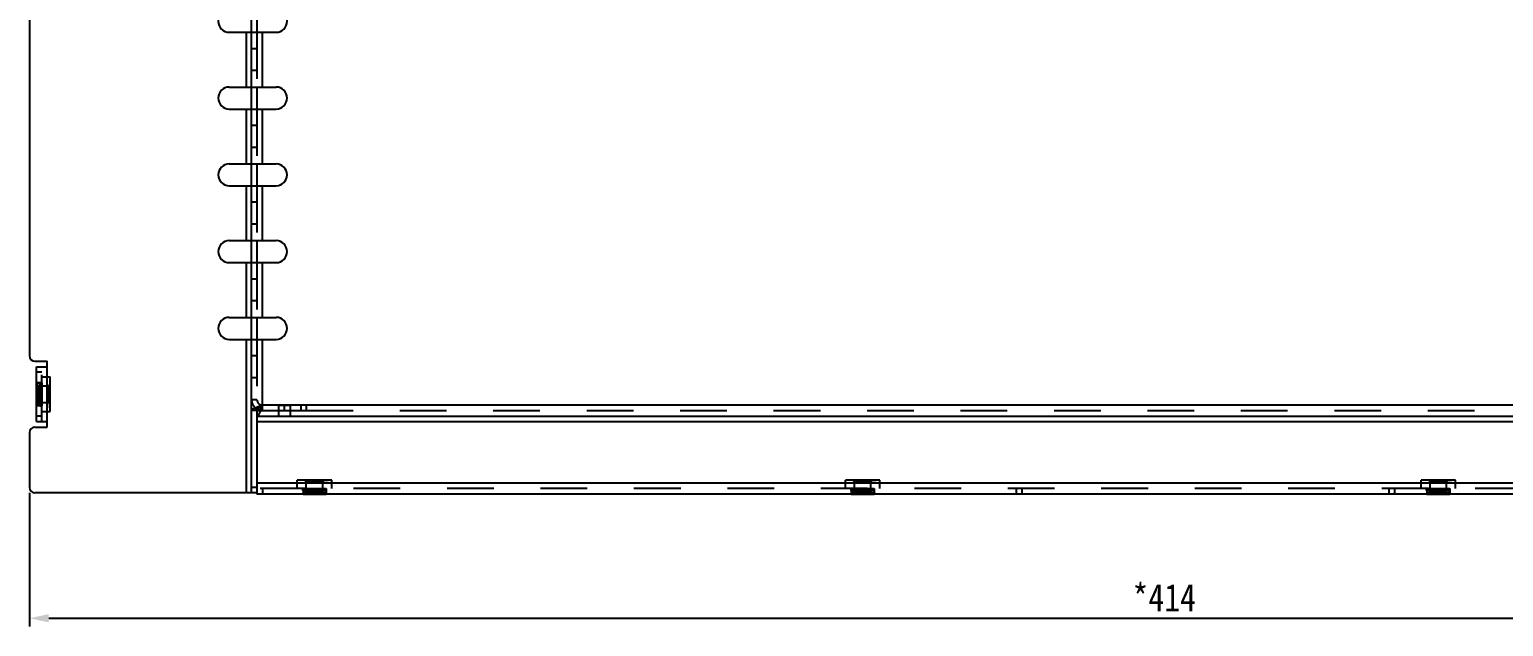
# Model space of a CAD drawing. Header units: millimetres. Extents: x 0 to 8948, y -1340 to 1100.
# Drawn here: x 4732.9 to 5001.9, y -889.7 to -780.8 of the extents above; entities that cross this region are included whole.
import ezdxf

# ---------------------------------------------------------------- set-up
doc = ezdxf.new("R2010")
doc.units = ezdxf.units.MM
doc.header["$LTSCALE"] = 85.25
doc.header["$PDMODE"] = 3
doc.header["$PDSIZE"] = 8
doc.linetypes.add('HIDDEN', pattern=[0.2, 0.1, -0.1])
doc.layers.get('0').update_dxf_attribs({"linetype": 'CONTINUOUS'})
doc.layers.get('Defpoints').update_dxf_attribs({"linetype": 'CONTINUOUS'})
doc.layers.add('02___PRT_ALL_AXES', color=7, linetype='CONTINUOUS')
doc.layers.add('DEFAULT_2', color=8, linetype='HIDDEN')
doc.styles.get("Standard").update_dxf_attribs({"font": 'txt', "width": 0.85})
doc.dimstyles.new('DIMSTYLE_1', dxfattribs={"dimtxt": 5, "dimasz": 3.5, "dimexe": 1.5, "dimexo": 1, "dimgap": 1.25, "dimtad": 1, "dimdsep": 46, "dimtxsty": 'Standard', "dimblk": '_FILLED', "dimblk1": '_FILLED', "dimblk2": '_FILLED', "dimcen": 0.09, "dimadec": 0, "dimazin": 0, "dimtp": 0.01, "dimtm": 0.01, "dimtfac": 1, "dimtofl": 0, "dimtmove": 0, "dimatfit": 3, "dimldrblk": '_FILLED', "dimfxl": 0, "dimtolj": 1, "dimarcsym": 0})

# ---------------------------------------------------------------- blocks, each defined once
blk = doc.blocks.new('_FILLED')
at = {"color": 0, "linetype": 'ByBlock'}
blk.add_solid([(0, 0), (-1, 0.214), (-1, -0.214)], dxfattribs=at)
blk = doc.blocks.new('*D89')
at = {"color": 0, "linetype": 'Continuous', "lineweight": -2, "transparency": 16777216}
for p, q in [((4732.95, -865.33), (4732.95, -889.68)), ((5146.95, -866.83), (5146.95, -889.68)), ((4736.45, -888.18), (5143.45, -888.18))]:
    blk.add_line(p, q, dxfattribs=at)
at = {"layer": 'Defpoints', "color": 0, "linetype": 'Continuous', "transparency": 16777216}
for p in [(4732.95, -864.33), (5146.95, -865.83), (5146.95, -888.18)]:
    blk.add_point(p, dxfattribs=at)
at = {"color": 0, "linetype": 'Continuous', "lineweight": -2, "transparency": 16777216, "xscale": 3.5, "yscale": 3.5, "zscale": 3.5, "rotation": 180}
blk.add_blockref('_FILLED', (4732.95, -888.18), dxfattribs=at)
at = {"color": 0, "linetype": 'Continuous', "lineweight": -2, "transparency": 16777216, "xscale": 3.5, "yscale": 3.5, "zscale": 3.5}
blk.add_blockref('_FILLED', (5146.95, -888.18), dxfattribs=at)
at = {"color": 0, "linetype": 'Continuous', "transparency": 16777216, "insert": (4939.95, -881.93), "char_height": 5, "width": 17, "attachment_point": 2}
blk.add_mtext('\\A1;*414', dxfattribs=at)

msp = doc.modelspace()

# ---------------------------------------------------------------- linework, layer by layer
at = {"color": 3, "linetype": 'Continuous'}
for p, q in [((4773.448, -865.329), (4773.448, -627.329)), ((4732.948, -744.329), (4732.948, -840.329)), ((4769.389, -781.329), (4777.948, -781.329)), ((4772.448, -781.329), (4772.448, -791.329)), ((4775.448, -791.329), (4775.448, -781.329)), ((4769.389, -791.329), (4777.948, -791.329)), ((4769.389, -795.329), (4777.948, -795.329)), ((4772.448, -795.329), (4772.448, -805.329)), ((4775.448, -805.329), (4775.448, -795.329)), ((4769.389, -805.329), (4777.948, -805.329)), ((4769.389, -809.329), (4777.948, -809.329)), ((4772.448, -809.329), (4772.448, -819.329)), ((4775.448, -819.329), (4775.448, -809.329)), ((4769.389, -819.329), (4777.948, -819.329)), ((4769.389, -823.329), (4777.948, -823.329)), ((4772.448, -823.329), (4772.448, -833.329)), ((4775.448, -833.329), (4775.448, -823.329)), ((4769.389, -833.329), (4777.948, -833.329)), ((4769.389, -837.329), (4777.948, -837.329)), ((4772.448, -837.329), (4772.448, -865.329)), ((4775.448, -849.329), (4775.448, -837.329)), ((4733.948, -841.329), (4736.198, -841.329)), ((4736.198, -853.329), (4736.198, -841.329)), ((4734.198, -852.329), (4734.198, -842.329)), ((4734.198, -842.329), (4736.198, -842.329)), ((5089.448, -849.329), (4775.448, -849.329)), ((4734.198, -852.329), (4736.198, -852.329)), ((4774.448, -851.329), (4774.448, -863.529)), ((4774.448, -851.329), (5090.448, -851.329)), ((4774.448, -852.329), (5140.948, -852.329)), ((4732.948, -854.329), (4732.948, -864.329)), ((4733.948, -853.329), (4736.198, -853.329)), ((4773.448, -865.329), (4733.948, -865.329)), ((5090.448, -863.529), (4774.448, -863.529)), ((4774.448, -865.329), (4774.448, -865.529)), ((5090.448, -865.529), (4774.448, -865.529))]:
    msp.add_line(p, q, dxfattribs=at)
at = {"color": 7, "linetype": 'Continuous'}
for p, q in [((4774.448, -777.329), (4774.448, -781.329)), ((4774.448, -791.329), (4774.448, -795.329)), ((4774.448, -805.329), (4774.448, -809.329)), ((4774.448, -819.329), (4774.448, -823.329)), ((4774.448, -833.329), (4774.448, -837.329)), ((4774.448, -850.329), (4773.448, -850.329)), ((4774.448, -850.329), (4774.448, -851.329)), ((4774.448, -864.329), (4773.448, -864.329)), ((4774.448, -865.329), (4773.448, -865.329)), ((4774.448, -863.529), (4774.448, -865.329))]:
    msp.add_line(p, q, dxfattribs=at)
at = {"color": 3, "linetype": 'Continuous'}
for centre, radius, start, end in [((4769.389, -779.329), 2, 90, 270), ((4777.948, -779.329), 2, 270, 90), ((4769.389, -793.329), 2, 90, 270), ((4777.948, -793.329), 2, 270, 90), ((4769.389, -807.329), 2, 90, 270), ((4777.948, -807.329), 2, 270, 90), ((4769.389, -821.329), 2, 90, 270), ((4777.948, -821.329), 2, 270, 90), ((4769.389, -835.329), 2, 90, 270), ((4777.948, -835.329), 2, 270, 90), ((4733.948, -840.329), 1, 180, 270), ((4775.448, -848.329), 2, 242.28559, 250.01104), ((4733.948, -854.329), 1, 90, 180), ((4733.948, -864.329), 1, 180, 270)]:
    msp.add_arc(centre, radius, start, end, dxfattribs=at)
for points in [[(4773.448, -850.329), (4773.448, -850.232), (4773.579, -850.08), (4773.797, -849.943), (4774.158, -849.765), (4774.715, -849.563), (4775.192, -849.411), (4775.448, -849.329)], [(4774.448, -851.329), (4774.545, -851.329), (4774.698, -851.198), (4774.835, -850.98), (4775.013, -850.619), (4775.214, -850.062), (4775.366, -849.585), (4775.448, -849.329)]]:
    msp.add_open_spline(points, degree=3, knots=[0, 0, 0, 0, 0.1275582, 0.2247905, 0.3461005, 0.6491201, 1, 1, 1, 1], dxfattribs=at)
at = {"color": 7, "linetype": 'Continuous'}
for points in [[(4774.448, -850.329), (4774.448, -850.136), (4774.694, -849.844), (4775.073, -849.569), (4775.319, -849.411), (4775.448, -849.329)], [(4774.448, -850.329), (4774.641, -850.329), (4774.933, -850.084), (4775.209, -849.704), (4775.366, -849.458), (4775.448, -849.329)]]:
    msp.add_open_spline(points, degree=3, knots=[0, 0, 0, 0, 0.4006962, 0.6839153, 1, 1, 1, 1], dxfattribs=at)
at = {"layer": '02___PRT_ALL_AXES', "color": 8, "linetype": 'HIDDEN'}
for p, q in [((4734.198, -845.229), (4734.198, -849.429)), ((4735.198, -845.229), (4734.198, -845.229)), ((4735.198, -845.229), (4735.198, -849.429)), ((4735.198, -849.429), (4734.198, -849.429)), ((4778.398, -849.329), (4778.398, -851.329)), ((4778.398, -849.329), (4780.498, -849.329)), ((4779.448, -850.329), (4779.448, -849.329)), ((4780.498, -849.329), (4780.498, -851.329)), ((4778.398, -850.329), (4780.498, -850.329)), ((4778.398, -851.329), (4780.498, -851.329)), ((4782.848, -864.529), (4782.848, -865.529)), ((4782.848, -864.529), (4787.048, -864.529)), ((4782.848, -865.529), (4787.048, -865.529)), ((4787.048, -864.529), (4787.048, -865.529)), ((4882.848, -864.529), (4887.048, -864.529)), ((4882.848, -864.529), (4882.848, -865.529)), ((4882.848, -865.529), (4887.048, -865.529)), ((4887.048, -864.529), (4887.048, -865.529)), ((4987.848, -864.529), (4992.048, -864.529)), ((4987.848, -864.529), (4987.848, -865.529)), ((4987.848, -865.529), (4992.048, -865.529)), ((4992.048, -864.529), (4992.048, -865.529))]:
    msp.add_line(p, q, dxfattribs=at)
at = {"layer": 'DEFAULT_2', "color": 8, "linetype": 'HIDDEN'}
for p, q in [((4774.448, -781.329), (4774.448, -791.329)), ((4774.448, -784.329), (4773.448, -784.329)), ((4774.448, -788.329), (4773.448, -788.329)), ((4774.448, -795.329), (4774.448, -805.329)), ((4774.448, -798.329), (4773.448, -798.329)), ((4774.448, -802.329), (4773.448, -802.329)), ((4774.448, -809.329), (4774.448, -819.329)), ((4774.448, -812.329), (4773.448, -812.329)), ((4774.448, -816.329), (4773.448, -816.329)), ((4774.448, -823.329), (4774.448, -833.329)), ((4774.448, -826.329), (4773.448, -826.329)), ((4774.448, -830.329), (4773.448, -830.329)), ((4774.448, -837.329), (4774.448, -850.329)), ((4774.448, -840.329), (4773.448, -840.329)), ((4735.198, -843.329), (4734.198, -843.329)), ((4735.198, -852.329), (4735.198, -842.329)), ((4735.198, -844.179), (4736.698, -844.179)), ((4736.698, -850.479), (4736.698, -844.18)), ((4774.448, -844.329), (4773.448, -844.329)), ((4734.228, -845.204), (4734.328, -845.204)), ((4734.228, -845.205), (4734.228, -849.454)), ((4734.528, -845.829), (4734.228, -845.529)), ((4734.328, -845.204), (4734.328, -849.454)), ((4734.818, -845.43), (4734.328, -845.204)), ((4734.528, -845.829), (4734.528, -848.829)), ((4734.528, -845.829), (4736.398, -845.829)), ((4734.818, -845.204), (4735.198, -845.204)), ((4734.818, -845.205), (4734.818, -849.454)), ((4736.398, -845.829), (4736.698, -845.529)), ((4736.398, -845.829), (4736.398, -848.829)), ((4734.528, -848.829), (4734.228, -849.129)), ((4734.228, -849.454), (4734.328, -849.454)), ((4734.818, -849.229), (4734.328, -849.454)), ((4734.528, -848.829), (4736.398, -848.829)), ((4734.818, -849.454), (4735.198, -849.454)), ((4736.398, -848.829), (4736.698, -849.129)), ((4736.678, -847.774), (4736.678, -847.393)), ((4736.698, -847.393), (4736.678, -847.393)), ((4736.678, -847.394), (4736.698, -847.394)), ((4736.678, -847.421), (4736.698, -847.421)), ((4736.698, -847.426), (4736.678, -847.426)), ((4736.678, -847.432), (4736.698, -847.432)), ((4736.678, -847.434), (4736.698, -847.434)), ((4736.678, -847.44), (4736.698, -847.44)), ((4736.698, -847.44), (4736.678, -847.44)), ((4736.678, -847.466), (4736.698, -847.466)), ((4736.678, -847.472), (4736.698, -847.472)), ((4736.678, -847.5), (4736.698, -847.5)), ((4736.678, -847.545), (4736.698, -847.545)), ((4736.678, -847.557), (4736.698, -847.557)), ((4736.678, -847.581), (4736.698, -847.581)), ((4736.678, -847.59), (4736.698, -847.59)), ((4736.678, -847.591), (4736.698, -847.591)), ((4736.678, -847.607), (4736.698, -847.607)), ((4736.678, -847.685), (4736.698, -847.685)), ((4736.678, -847.688), (4736.698, -847.688)), ((4736.698, -847.692), (4736.678, -847.692)), ((4736.678, -847.693), (4736.698, -847.693)), ((4736.678, -847.7), (4736.698, -847.7)), ((4736.678, -847.722), (4736.698, -847.722)), ((4736.678, -847.722), (4736.698, -847.722)), ((4736.678, -847.723), (4736.698, -847.723)), ((4736.678, -847.733), (4736.698, -847.733)), ((4736.678, -847.773), (4736.698, -847.773)), ((4736.678, -847.774), (4736.698, -847.774)), ((4736.678, -849.805), (4736.678, -847.914)), ((4736.678, -847.914), (4736.698, -847.914)), ((4736.678, -847.925), (4736.698, -847.925)), ((4736.678, -848.084), (4736.698, -848.084)), ((4736.678, -848.092), (4736.698, -848.092)), ((4736.678, -848.12), (4736.698, -848.12)), ((4736.678, -848.131), (4736.698, -848.131)), ((4736.678, -848.161), (4736.698, -848.161)), ((4736.678, -848.168), (4736.698, -848.168)), ((4736.678, -848.196), (4736.698, -848.196)), ((4736.698, -848.231), (4736.678, -848.231)), ((4736.678, -848.36), (4736.698, -848.36)), ((4736.698, -848.367), (4736.678, -848.367)), ((4736.678, -848.398), (4736.698, -848.398)), ((4736.698, -848.416), (4736.678, -848.416)), ((4736.678, -848.426), (4736.698, -848.426)), ((4736.678, -848.438), (4736.698, -848.438)), ((4736.678, -848.467), (4736.698, -848.467)), ((4736.698, -848.485), (4736.678, -848.485)), ((4736.678, -848.561), (4736.698, -848.561)), ((4736.678, -848.561), (4736.698, -848.561)), ((4736.678, -848.569), (4736.698, -848.569)), ((4736.678, -848.598), (4736.698, -848.598)), ((4736.678, -848.636), (4736.698, -848.636)), ((4736.678, -848.639), (4736.698, -848.639)), ((4736.698, -848.649), (4736.678, -848.649)), ((4736.678, -848.65), (4736.698, -848.65)), ((4736.698, -848.661), (4736.678, -848.661)), ((4736.678, -848.673), (4736.698, -848.673)), ((4736.678, -848.683), (4736.698, -848.683)), ((4736.698, -848.707), (4736.678, -848.707)), ((4736.678, -848.715), (4736.698, -848.715)), ((4736.678, -848.774), (4736.698, -848.774)), ((4736.698, -848.781), (4736.678, -848.781)), ((4736.678, -848.815), (4736.698, -848.815)), ((4736.678, -848.816), (4736.698, -848.816)), ((4736.698, -848.817), (4736.678, -848.817)), ((4736.678, -848.831), (4736.698, -848.831)), ((4736.678, -848.843), (4736.698, -848.843)), ((4736.698, -848.845), (4736.678, -848.845)), ((4736.678, -848.846), (4736.698, -848.846)), ((4736.678, -848.856), (4736.698, -848.856)), ((4736.698, -848.86), (4736.678, -848.86)), ((4736.678, -848.874), (4736.698, -848.874)), ((4736.678, -848.876), (4736.698, -848.876)), ((4736.678, -848.891), (4736.698, -848.891)), ((4736.678, -848.897), (4736.698, -848.897)), ((4736.698, -848.922), (4736.678, -848.922)), ((4736.678, -848.934), (4736.698, -848.934)), ((4736.678, -848.935), (4736.698, -848.935)), ((4736.678, -848.996), (4736.698, -848.996)), ((4736.678, -848.997), (4736.698, -848.997)), ((4736.678, -849.004), (4736.698, -849.004)), ((4736.678, -849.006), (4736.698, -849.006)), ((4736.678, -849.019), (4736.698, -849.019)), ((4736.678, -849.021), (4736.698, -849.021)), ((4736.678, -849.024), (4736.698, -849.024)), ((4736.698, -849.038), (4736.678, -849.038)), ((4736.678, -849.04), (4736.698, -849.04)), ((4736.678, -849.042), (4736.698, -849.042)), ((4736.678, -849.044), (4736.698, -849.044)), ((4736.678, -849.062), (4736.698, -849.062)), ((4736.678, -849.129), (4736.698, -849.129)), ((4736.678, -849.136), (4736.698, -849.136)), ((4736.678, -849.138), (4736.698, -849.138)), ((4736.678, -849.142), (4736.698, -849.142)), ((4736.678, -849.171), (4736.698, -849.171)), ((4736.678, -849.184), (4736.698, -849.184)), ((4736.678, -849.228), (4736.698, -849.228)), ((4736.698, -849.23), (4736.678, -849.23)), ((4736.678, -849.241), (4736.698, -849.241)), ((4736.678, -849.252), (4736.698, -849.252)), ((4736.678, -849.258), (4736.698, -849.258)), ((4736.678, -849.259), (4736.698, -849.259)), ((4736.678, -849.285), (4736.698, -849.285)), ((4736.678, -849.288), (4736.698, -849.288)), ((4736.678, -849.289), (4736.698, -849.289)), ((4736.678, -849.308), (4736.698, -849.308)), ((4736.678, -849.321), (4736.698, -849.321)), ((4736.678, -849.329), (4736.698, -849.329)), ((4736.678, -849.363), (4736.698, -849.363)), ((4736.678, -849.443), (4736.698, -849.443)), ((4736.678, -849.477), (4736.698, -849.477)), ((4736.698, -849.7), (4736.678, -849.7)), ((4736.678, -849.71), (4736.698, -849.71)), ((4736.678, -849.721), (4736.698, -849.721)), ((4736.678, -849.722), (4736.698, -849.722)), ((4736.698, -849.723), (4736.678, -849.723)), ((4736.678, -849.723), (4736.698, -849.723)), ((4774.448, -848.329), (4773.448, -848.329)), ((4775.448, -850.329), (4775.448, -849.329)), ((4782.448, -849.329), (4782.448, -850.329)), ((4783.448, -849.329), (4783.448, -850.329)), ((4735.198, -851.329), (4734.198, -851.329)), ((4735.198, -850.479), (4736.698, -850.479)), ((4736.678, -849.762), (4736.698, -849.762)), ((4736.698, -849.769), (4736.678, -849.769)), ((4736.678, -849.792), (4736.698, -849.792)), ((4736.678, -849.805), (4736.698, -849.805)), ((4774.448, -850.329), (4775.448, -850.329)), ((4775.448, -850.329), (4783.448, -850.329)), ((4783.448, -850.329), (5081.448, -850.329)), ((4781.798, -864.529), (4781.798, -863.029)), ((4788.098, -863.029), (4781.798, -863.029)), ((4783.448, -863.329), (4783.148, -863.029)), ((4785.011, -863.029), (4785.011, -863.049)), ((4785.392, -863.049), (4785.011, -863.049)), ((4785.012, -863.049), (4785.012, -863.029)), ((4785.039, -863.049), (4785.039, -863.029)), ((4785.044, -863.029), (4785.044, -863.049)), ((4785.05, -863.049), (4785.05, -863.029)), ((4785.052, -863.049), (4785.052, -863.029)), ((4785.058, -863.029), (4785.058, -863.049)), ((4785.058, -863.049), (4785.058, -863.029)), ((4785.084, -863.049), (4785.084, -863.029)), ((4785.091, -863.049), (4785.091, -863.029)), ((4785.118, -863.049), (4785.118, -863.029)), ((4785.163, -863.049), (4785.163, -863.029)), ((4785.175, -863.049), (4785.175, -863.029)), ((4785.199, -863.049), (4785.199, -863.029)), ((4785.208, -863.049), (4785.208, -863.029)), ((4785.209, -863.049), (4785.209, -863.029)), ((4785.225, -863.049), (4785.225, -863.029)), ((4785.303, -863.049), (4785.303, -863.029)), ((4785.306, -863.049), (4785.306, -863.029)), ((4785.311, -863.029), (4785.311, -863.049)), ((4785.311, -863.049), (4785.311, -863.029)), ((4785.318, -863.049), (4785.318, -863.029)), ((4785.34, -863.049), (4785.34, -863.029)), ((4785.34, -863.049), (4785.34, -863.029)), ((4785.341, -863.049), (4785.341, -863.029)), ((4785.351, -863.049), (4785.351, -863.029)), ((4785.391, -863.049), (4785.391, -863.029)), ((4785.392, -863.049), (4785.392, -863.029)), ((4785.532, -863.049), (4785.532, -863.029)), ((4787.423, -863.049), (4785.532, -863.049)), ((4785.543, -863.049), (4785.543, -863.029)), ((4785.703, -863.049), (4785.703, -863.029)), ((4785.71, -863.049), (4785.71, -863.029)), ((4785.738, -863.049), (4785.738, -863.029)), ((4785.75, -863.049), (4785.75, -863.029)), ((4785.779, -863.049), (4785.779, -863.029)), ((4785.786, -863.049), (4785.786, -863.029)), ((4785.814, -863.049), (4785.814, -863.029)), ((4785.849, -863.029), (4785.849, -863.049)), ((4785.978, -863.049), (4785.978, -863.029)), ((4785.986, -863.029), (4785.986, -863.049)), ((4786.016, -863.049), (4786.016, -863.029)), ((4786.034, -863.029), (4786.034, -863.049)), ((4786.044, -863.049), (4786.044, -863.029)), ((4786.057, -863.049), (4786.057, -863.029)), ((4786.085, -863.049), (4786.085, -863.029)), ((4786.103, -863.029), (4786.103, -863.049)), ((4786.179, -863.049), (4786.179, -863.029)), ((4786.18, -863.049), (4786.18, -863.029)), ((4786.187, -863.049), (4786.187, -863.029)), ((4786.216, -863.049), (4786.216, -863.029)), ((4786.255, -863.049), (4786.255, -863.029)), ((4786.257, -863.049), (4786.257, -863.029)), ((4786.267, -863.029), (4786.267, -863.049)), ((4786.268, -863.049), (4786.268, -863.029)), ((4786.279, -863.029), (4786.279, -863.049)), ((4786.291, -863.049), (4786.291, -863.029)), ((4786.302, -863.049), (4786.302, -863.029)), ((4786.326, -863.029), (4786.326, -863.049)), ((4786.333, -863.049), (4786.333, -863.029)), ((4786.392, -863.049), (4786.392, -863.029)), ((4786.4, -863.029), (4786.4, -863.049)), ((4786.433, -863.049), (4786.433, -863.029)), ((4786.434, -863.029), (4786.434, -863.049)), ((4786.435, -863.029), (4786.435, -863.049)), ((4786.448, -863.329), (4786.748, -863.029)), ((4786.449, -863.049), (4786.449, -863.029)), ((4786.461, -863.049), (4786.461, -863.029)), ((4786.464, -863.029), (4786.464, -863.049)), ((4786.465, -863.049), (4786.465, -863.029)), ((4786.474, -863.049), (4786.474, -863.029)), ((4786.479, -863.029), (4786.479, -863.049)), ((4786.492, -863.049), (4786.492, -863.029)), ((4786.494, -863.049), (4786.494, -863.029)), ((4786.51, -863.049), (4786.51, -863.029)), ((4786.516, -863.049), (4786.516, -863.029)), ((4786.541, -863.029), (4786.541, -863.049)), ((4786.552, -863.049), (4786.552, -863.029)), ((4786.553, -863.049), (4786.553, -863.029)), ((4786.614, -863.049), (4786.614, -863.029)), ((4786.615, -863.049), (4786.615, -863.029)), ((4786.622, -863.049), (4786.622, -863.029)), ((4786.624, -863.049), (4786.624, -863.029)), ((4786.637, -863.029), (4786.637, -863.049)), ((4786.64, -863.049), (4786.64, -863.029)), ((4786.643, -863.049), (4786.643, -863.029)), ((4786.657, -863.029), (4786.657, -863.049)), ((4786.658, -863.049), (4786.658, -863.029)), ((4786.66, -863.049), (4786.66, -863.029)), ((4786.662, -863.049), (4786.662, -863.029)), ((4786.68, -863.049), (4786.68, -863.029)), ((4786.747, -863.029), (4786.747, -863.049)), ((4786.754, -863.029), (4786.754, -863.049)), ((4786.756, -863.049), (4786.756, -863.029)), ((4786.76, -863.049), (4786.76, -863.029)), ((4786.79, -863.049), (4786.79, -863.029)), ((4786.802, -863.049), (4786.802, -863.029)), ((4786.847, -863.049), (4786.847, -863.029)), ((4786.848, -863.029), (4786.848, -863.049)), ((4786.859, -863.049), (4786.859, -863.029)), ((4786.87, -863.049), (4786.87, -863.029)), ((4786.876, -863.049), (4786.876, -863.029)), ((4786.877, -863.049), (4786.877, -863.029)), ((4786.904, -863.049), (4786.904, -863.029)), ((4786.906, -863.049), (4786.906, -863.029)), ((4786.907, -863.049), (4786.907, -863.029)), ((4786.927, -863.049), (4786.927, -863.029)), ((4786.939, -863.049), (4786.939, -863.029)), ((4786.948, -863.049), (4786.948, -863.029)), ((4786.981, -863.049), (4786.981, -863.029)), ((4787.062, -863.049), (4787.062, -863.029)), ((4787.095, -863.049), (4787.095, -863.029)), ((4787.318, -863.029), (4787.318, -863.049)), ((4787.328, -863.049), (4787.328, -863.029)), ((4787.339, -863.049), (4787.339, -863.029)), ((4787.34, -863.049), (4787.34, -863.029)), ((4787.341, -863.049), (4787.341, -863.029)), ((4787.342, -863.029), (4787.342, -863.049)), ((4787.38, -863.049), (4787.38, -863.029)), ((4787.387, -863.029), (4787.387, -863.049)), ((4787.41, -863.049), (4787.41, -863.029)), ((4787.423, -863.049), (4787.423, -863.029)), ((4788.098, -864.529), (4788.098, -863.029)), ((4888.098, -863.029), (4881.798, -863.029)), ((4881.798, -864.529), (4881.798, -863.029)), ((4883.448, -863.329), (4883.148, -863.029)), ((4885.011, -863.029), (4885.011, -863.049)), ((4885.392, -863.049), (4885.011, -863.049)), ((4885.012, -863.049), (4885.012, -863.029)), ((4885.039, -863.049), (4885.039, -863.029)), ((4885.044, -863.029), (4885.044, -863.049)), ((4885.05, -863.049), (4885.05, -863.029)), ((4885.052, -863.049), (4885.052, -863.029)), ((4885.058, -863.029), (4885.058, -863.049)), ((4885.058, -863.049), (4885.058, -863.029)), ((4885.084, -863.049), (4885.084, -863.029)), ((4885.091, -863.049), (4885.091, -863.029)), ((4885.118, -863.049), (4885.118, -863.029)), ((4885.163, -863.049), (4885.163, -863.029)), ((4885.175, -863.049), (4885.175, -863.029)), ((4885.199, -863.049), (4885.199, -863.029)), ((4885.208, -863.049), (4885.208, -863.029)), ((4885.209, -863.049), (4885.209, -863.029)), ((4885.225, -863.049), (4885.225, -863.029)), ((4885.303, -863.049), (4885.303, -863.029)), ((4885.306, -863.049), (4885.306, -863.029)), ((4885.311, -863.029), (4885.311, -863.049)), ((4885.311, -863.049), (4885.311, -863.029)), ((4885.318, -863.049), (4885.318, -863.029)), ((4885.34, -863.049), (4885.34, -863.029)), ((4885.34, -863.049), (4885.34, -863.029)), ((4885.341, -863.049), (4885.341, -863.029)), ((4885.351, -863.049), (4885.351, -863.029)), ((4885.391, -863.049), (4885.391, -863.029)), ((4885.392, -863.049), (4885.392, -863.029)), ((4885.532, -863.049), (4885.532, -863.029)), ((4887.423, -863.049), (4885.532, -863.049)), ((4885.543, -863.049), (4885.543, -863.029)), ((4885.703, -863.049), (4885.703, -863.029)), ((4885.71, -863.049), (4885.71, -863.029)), ((4885.738, -863.049), (4885.738, -863.029)), ((4885.75, -863.049), (4885.75, -863.029)), ((4885.779, -863.049), (4885.779, -863.029)), ((4885.786, -863.049), (4885.786, -863.029)), ((4885.814, -863.049), (4885.814, -863.029)), ((4885.849, -863.029), (4885.849, -863.049)), ((4885.978, -863.049), (4885.978, -863.029)), ((4885.986, -863.029), (4885.986, -863.049)), ((4886.016, -863.049), (4886.016, -863.029)), ((4886.034, -863.029), (4886.034, -863.049)), ((4886.044, -863.049), (4886.044, -863.029)), ((4886.057, -863.049), (4886.057, -863.029)), ((4886.085, -863.049), (4886.085, -863.029)), ((4886.103, -863.029), (4886.103, -863.049)), ((4886.179, -863.049), (4886.179, -863.029)), ((4886.18, -863.049), (4886.18, -863.029)), ((4886.187, -863.049), (4886.187, -863.029)), ((4886.216, -863.049), (4886.216, -863.029)), ((4886.255, -863.049), (4886.255, -863.029)), ((4886.257, -863.049), (4886.257, -863.029)), ((4886.267, -863.029), (4886.267, -863.049)), ((4886.268, -863.049), (4886.268, -863.029)), ((4886.279, -863.029), (4886.279, -863.049)), ((4886.291, -863.049), (4886.291, -863.029)), ((4886.302, -863.049), (4886.302, -863.029)), ((4886.326, -863.029), (4886.326, -863.049)), ((4886.333, -863.049), (4886.333, -863.029)), ((4886.392, -863.049), (4886.392, -863.029)), ((4886.4, -863.029), (4886.4, -863.049)), ((4886.433, -863.049), (4886.433, -863.029)), ((4886.434, -863.029), (4886.434, -863.049)), ((4886.435, -863.029), (4886.435, -863.049)), ((4886.448, -863.329), (4886.748, -863.029)), ((4886.449, -863.049), (4886.449, -863.029)), ((4886.461, -863.049), (4886.461, -863.029)), ((4886.464, -863.029), (4886.464, -863.049)), ((4886.465, -863.049), (4886.465, -863.029)), ((4886.474, -863.049), (4886.474, -863.029)), ((4886.479, -863.029), (4886.479, -863.049)), ((4886.492, -863.049), (4886.492, -863.029)), ((4886.494, -863.049), (4886.494, -863.029)), ((4886.51, -863.049), (4886.51, -863.029)), ((4886.516, -863.049), (4886.516, -863.029)), ((4886.541, -863.029), (4886.541, -863.049)), ((4886.552, -863.049), (4886.552, -863.029)), ((4886.553, -863.049), (4886.553, -863.029)), ((4886.614, -863.049), (4886.614, -863.029)), ((4886.615, -863.049), (4886.615, -863.029)), ((4886.622, -863.049), (4886.622, -863.029)), ((4886.624, -863.049), (4886.624, -863.029)), ((4886.637, -863.029), (4886.637, -863.049)), ((4886.64, -863.049), (4886.64, -863.029)), ((4886.643, -863.049), (4886.643, -863.029)), ((4886.657, -863.029), (4886.657, -863.049)), ((4886.658, -863.049), (4886.658, -863.029)), ((4886.66, -863.049), (4886.66, -863.029)), ((4886.662, -863.049), (4886.662, -863.029)), ((4886.68, -863.049), (4886.68, -863.029)), ((4886.747, -863.029), (4886.747, -863.049)), ((4886.754, -863.029), (4886.754, -863.049)), ((4886.756, -863.049), (4886.756, -863.029)), ((4886.76, -863.049), (4886.76, -863.029)), ((4886.79, -863.049), (4886.79, -863.029)), ((4886.802, -863.049), (4886.802, -863.029)), ((4886.847, -863.049), (4886.847, -863.029)), ((4886.848, -863.029), (4886.848, -863.049)), ((4886.859, -863.049), (4886.859, -863.029)), ((4886.87, -863.049), (4886.87, -863.029)), ((4886.876, -863.049), (4886.876, -863.029)), ((4886.877, -863.049), (4886.877, -863.029)), ((4886.904, -863.049), (4886.904, -863.029)), ((4886.906, -863.049), (4886.906, -863.029)), ((4886.907, -863.049), (4886.907, -863.029)), ((4886.927, -863.049), (4886.927, -863.029)), ((4886.939, -863.049), (4886.939, -863.029)), ((4886.948, -863.049), (4886.948, -863.029)), ((4886.981, -863.049), (4886.981, -863.029)), ((4887.062, -863.049), (4887.062, -863.029)), ((4887.095, -863.049), (4887.095, -863.029)), ((4887.318, -863.029), (4887.318, -863.049)), ((4887.328, -863.049), (4887.328, -863.029)), ((4887.339, -863.049), (4887.339, -863.029)), ((4887.34, -863.049), (4887.34, -863.029)), ((4887.341, -863.049), (4887.341, -863.029)), ((4887.342, -863.029), (4887.342, -863.049)), ((4887.38, -863.049), (4887.38, -863.029)), ((4887.387, -863.029), (4887.387, -863.049)), ((4887.41, -863.049), (4887.41, -863.029)), ((4887.423, -863.049), (4887.423, -863.029)), ((4888.098, -864.529), (4888.098, -863.029)), ((4993.098, -863.029), (4986.798, -863.029)), ((4986.798, -864.529), (4986.798, -863.029)), ((4988.448, -863.329), (4988.148, -863.029)), ((4990.011, -863.029), (4990.011, -863.049)), ((4990.392, -863.049), (4990.011, -863.049)), ((4990.012, -863.049), (4990.012, -863.029)), ((4990.039, -863.049), (4990.039, -863.029)), ((4990.044, -863.029), (4990.044, -863.049)), ((4990.05, -863.049), (4990.05, -863.029)), ((4990.052, -863.049), (4990.052, -863.029)), ((4990.058, -863.029), (4990.058, -863.049)), ((4990.058, -863.049), (4990.058, -863.029)), ((4990.084, -863.049), (4990.084, -863.029)), ((4990.091, -863.049), (4990.091, -863.029)), ((4990.118, -863.049), (4990.118, -863.029)), ((4990.163, -863.049), (4990.163, -863.029)), ((4990.175, -863.049), (4990.175, -863.029)), ((4990.199, -863.049), (4990.199, -863.029)), ((4990.208, -863.049), (4990.208, -863.029)), ((4990.209, -863.049), (4990.209, -863.029)), ((4990.225, -863.049), (4990.225, -863.029)), ((4990.303, -863.049), (4990.303, -863.029)), ((4990.306, -863.049), (4990.306, -863.029)), ((4990.311, -863.029), (4990.311, -863.049)), ((4990.311, -863.049), (4990.311, -863.029)), ((4990.318, -863.049), (4990.318, -863.029)), ((4990.34, -863.049), (4990.34, -863.029)), ((4990.34, -863.049), (4990.34, -863.029)), ((4990.341, -863.049), (4990.341, -863.029)), ((4990.351, -863.049), (4990.351, -863.029)), ((4990.391, -863.049), (4990.391, -863.029)), ((4990.392, -863.049), (4990.392, -863.029)), ((4990.532, -863.049), (4990.532, -863.029)), ((4992.423, -863.049), (4990.532, -863.049)), ((4990.543, -863.049), (4990.543, -863.029)), ((4990.703, -863.049), (4990.703, -863.029)), ((4990.71, -863.049), (4990.71, -863.029)), ((4990.738, -863.049), (4990.738, -863.029)), ((4990.75, -863.049), (4990.75, -863.029)), ((4990.779, -863.049), (4990.779, -863.029)), ((4990.786, -863.049), (4990.786, -863.029)), ((4990.814, -863.049), (4990.814, -863.029)), ((4990.849, -863.029), (4990.849, -863.049)), ((4990.978, -863.049), (4990.978, -863.029)), ((4990.986, -863.029), (4990.986, -863.049)), ((4991.016, -863.049), (4991.016, -863.029)), ((4991.034, -863.029), (4991.034, -863.049)), ((4991.044, -863.049), (4991.044, -863.029)), ((4991.057, -863.049), (4991.057, -863.029)), ((4991.085, -863.049), (4991.085, -863.029)), ((4991.103, -863.029), (4991.103, -863.049)), ((4991.179, -863.049), (4991.179, -863.029)), ((4991.18, -863.049), (4991.18, -863.029)), ((4991.187, -863.049), (4991.187, -863.029)), ((4991.216, -863.049), (4991.216, -863.029)), ((4991.255, -863.049), (4991.255, -863.029)), ((4991.257, -863.049), (4991.257, -863.029)), ((4991.267, -863.029), (4991.267, -863.049)), ((4991.268, -863.049), (4991.268, -863.029)), ((4991.279, -863.029), (4991.279, -863.049)), ((4991.291, -863.049), (4991.291, -863.029)), ((4991.302, -863.049), (4991.302, -863.029)), ((4991.326, -863.029), (4991.326, -863.049)), ((4991.333, -863.049), (4991.333, -863.029)), ((4991.392, -863.049), (4991.392, -863.029)), ((4991.4, -863.029), (4991.4, -863.049)), ((4991.433, -863.049), (4991.433, -863.029)), ((4991.434, -863.029), (4991.434, -863.049)), ((4991.435, -863.029), (4991.435, -863.049)), ((4991.448, -863.329), (4991.748, -863.029)), ((4991.449, -863.049), (4991.449, -863.029)), ((4991.461, -863.049), (4991.461, -863.029)), ((4991.464, -863.029), (4991.464, -863.049)), ((4991.465, -863.049), (4991.465, -863.029)), ((4991.474, -863.049), (4991.474, -863.029)), ((4991.479, -863.029), (4991.479, -863.049)), ((4991.492, -863.049), (4991.492, -863.029)), ((4991.494, -863.049), (4991.494, -863.029)), ((4991.51, -863.049), (4991.51, -863.029)), ((4991.516, -863.049), (4991.516, -863.029)), ((4991.541, -863.029), (4991.541, -863.049)), ((4991.552, -863.049), (4991.552, -863.029)), ((4991.553, -863.049), (4991.553, -863.029)), ((4991.614, -863.049), (4991.614, -863.029)), ((4991.615, -863.049), (4991.615, -863.029)), ((4991.622, -863.049), (4991.622, -863.029)), ((4991.624, -863.049), (4991.624, -863.029)), ((4991.637, -863.029), (4991.637, -863.049)), ((4991.64, -863.049), (4991.64, -863.029)), ((4991.643, -863.049), (4991.643, -863.029)), ((4991.657, -863.029), (4991.657, -863.049)), ((4991.658, -863.049), (4991.658, -863.029)), ((4991.66, -863.049), (4991.66, -863.029)), ((4991.662, -863.049), (4991.662, -863.029)), ((4991.68, -863.049), (4991.68, -863.029)), ((4991.747, -863.029), (4991.747, -863.049)), ((4991.754, -863.029), (4991.754, -863.049)), ((4991.756, -863.049), (4991.756, -863.029)), ((4991.76, -863.049), (4991.76, -863.029)), ((4991.79, -863.049), (4991.79, -863.029)), ((4991.802, -863.049), (4991.802, -863.029)), ((4991.847, -863.049), (4991.847, -863.029)), ((4991.848, -863.029), (4991.848, -863.049)), ((4991.859, -863.049), (4991.859, -863.029)), ((4991.87, -863.049), (4991.87, -863.029)), ((4991.876, -863.049), (4991.876, -863.029)), ((4991.877, -863.049), (4991.877, -863.029)), ((4991.904, -863.049), (4991.904, -863.029)), ((4991.906, -863.049), (4991.906, -863.029)), ((4991.907, -863.049), (4991.907, -863.029)), ((4991.927, -863.049), (4991.927, -863.029)), ((4991.939, -863.049), (4991.939, -863.029)), ((4991.948, -863.049), (4991.948, -863.029)), ((4991.981, -863.049), (4991.981, -863.029)), ((4992.062, -863.049), (4992.062, -863.029)), ((4992.095, -863.049), (4992.095, -863.029)), ((4992.318, -863.029), (4992.318, -863.049)), ((4992.328, -863.049), (4992.328, -863.029)), ((4992.339, -863.049), (4992.339, -863.029)), ((4992.34, -863.049), (4992.34, -863.029)), ((4992.341, -863.049), (4992.341, -863.029)), ((4992.342, -863.029), (4992.342, -863.049)), ((4992.38, -863.049), (4992.38, -863.029)), ((4992.387, -863.029), (4992.387, -863.049)), ((4992.41, -863.049), (4992.41, -863.029)), ((4992.423, -863.049), (4992.423, -863.029)), ((4993.098, -864.529), (4993.098, -863.029)), ((5090.448, -864.529), (4774.448, -864.529)), ((4775.448, -864.529), (4775.448, -865.529)), ((4782.823, -864.909), (4782.823, -864.529)), ((4782.823, -864.909), (4787.073, -864.909)), ((4783.048, -864.909), (4782.823, -865.399)), ((4782.823, -865.499), (4782.823, -865.399)), ((4787.073, -865.399), (4782.823, -865.399)), ((4782.823, -865.499), (4787.073, -865.499)), ((4783.448, -865.199), (4783.148, -865.499)), ((4783.448, -865.199), (4783.448, -863.329)), ((4786.448, -863.329), (4783.448, -863.329)), ((4786.448, -865.199), (4783.448, -865.199)), ((4786.448, -865.199), (4786.448, -863.329)), ((4786.448, -865.199), (4786.748, -865.499)), ((4786.848, -864.909), (4787.073, -865.399)), ((4787.073, -864.909), (4787.073, -864.529)), ((4787.073, -865.499), (4787.073, -865.399)), ((4882.823, -864.909), (4882.823, -864.529)), ((4882.823, -864.909), (4887.073, -864.909)), ((4883.048, -864.909), (4882.823, -865.399)), ((4887.073, -865.399), (4882.823, -865.399)), ((4882.823, -865.499), (4882.823, -865.399)), ((4882.823, -865.499), (4887.073, -865.499)), ((4883.448, -865.199), (4883.148, -865.499)), ((4886.448, -863.329), (4883.448, -863.329)), ((4883.448, -865.199), (4883.448, -863.329)), ((4886.448, -865.199), (4883.448, -865.199)), ((4886.448, -865.199), (4886.448, -863.329)), ((4886.448, -865.199), (4886.748, -865.499)), ((4886.848, -864.909), (4887.073, -865.399)), ((4887.073, -864.909), (4887.073, -864.529)), ((4887.073, -865.499), (4887.073, -865.399)), ((4912.948, -864.529), (4912.948, -865.529)), ((4913.948, -864.529), (4913.948, -865.529)), ((4980.948, -864.529), (4980.948, -865.529)), ((4981.948, -864.529), (4981.948, -865.529)), ((4987.823, -864.909), (4987.823, -864.529)), ((4987.823, -864.909), (4992.073, -864.909)), ((4988.048, -864.909), (4987.823, -865.399)), ((4992.073, -865.399), (4987.823, -865.399)), ((4987.823, -865.499), (4987.823, -865.399)), ((4987.823, -865.499), (4992.073, -865.499)), ((4988.448, -865.199), (4988.148, -865.499)), ((4991.448, -863.329), (4988.448, -863.329)), ((4988.448, -865.199), (4988.448, -863.329)), ((4991.448, -865.199), (4988.448, -865.199)), ((4991.448, -865.199), (4991.448, -863.329)), ((4991.448, -865.199), (4991.748, -865.499)), ((4991.848, -864.909), (4992.073, -865.399)), ((4992.073, -864.909), (4992.073, -864.529)), ((4992.073, -865.499), (4992.073, -865.399))]:
    msp.add_line(p, q, dxfattribs=at)
for radius, start, end in [(2, 180, 242.28559), (1, 180, 270), (2, 250.01104, 270)]:
    msp.add_arc((4775.448, -848.329), radius, start, end, dxfattribs=at)

# ---------------------------------------------------------------- dimensions: what is measured, and where the dimension line sits
at = {"color": 2, "linetype": 'Continuous'}
dim = msp.add_linear_dim(base=(5146.948, -888.184), p1=(4732.948, -864.329), p2=(5146.948, -865.829), text='*<>', dimstyle='DIMSTYLE_1', dxfattribs=at)
dim.commit()
dim.dimension.update_dxf_attribs({"geometry": '*D89', "text_midpoint": (4939.948, -888.184), "dimtype": 160})

doc.saveas('drawing.dxf')
